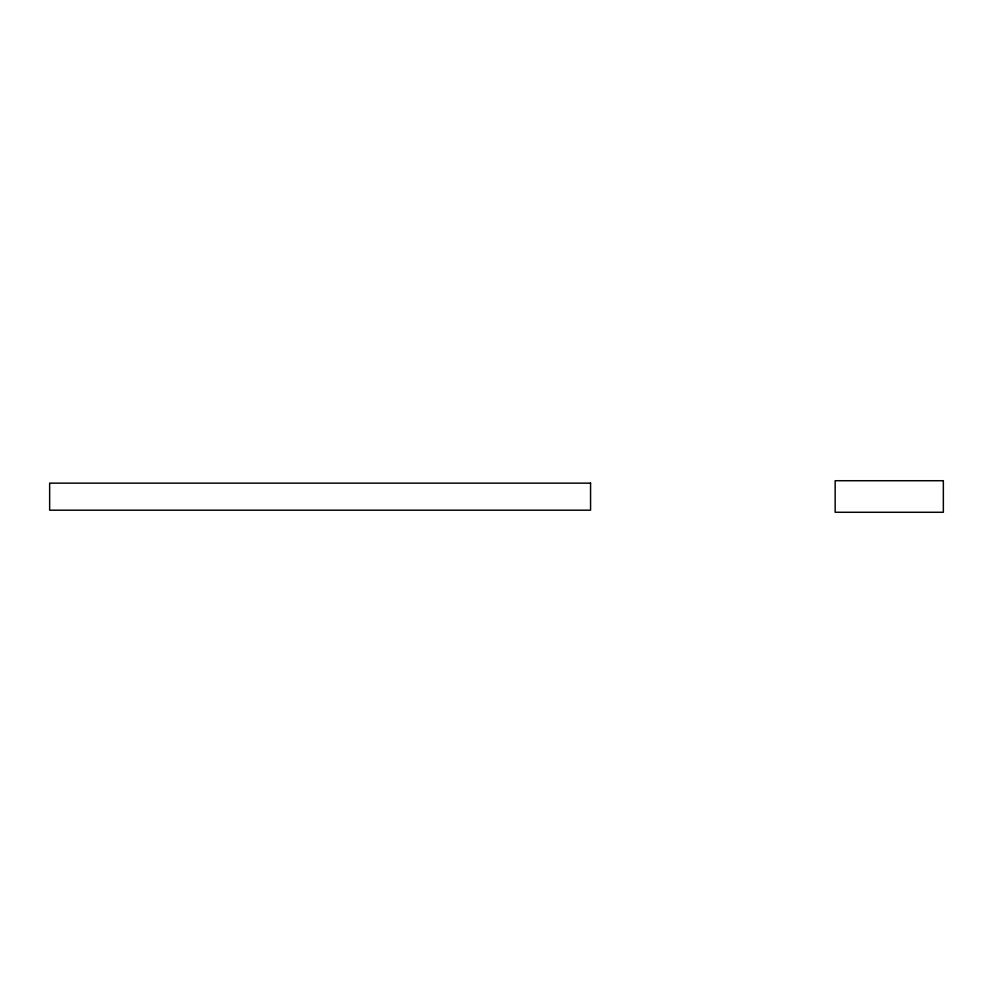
<?xml version="1.0" encoding="UTF-8"?>
<svg xmlns="http://www.w3.org/2000/svg" width="993" height="993" viewBox="0 0 993 993"><rect width="100%" height="100%" fill="white"/><g stroke="black" fill="none" stroke-linecap="round" stroke-linejoin="round"><path stroke-width="1.49" d="M943.35 480.724L835.163 480.724L835.163 512.276L943.35 512.276L943.35 480.724M590.562 483.144L49.65 483.144L49.65 510.191L590.562 510.191L590.562 483.144"/></g></svg>
